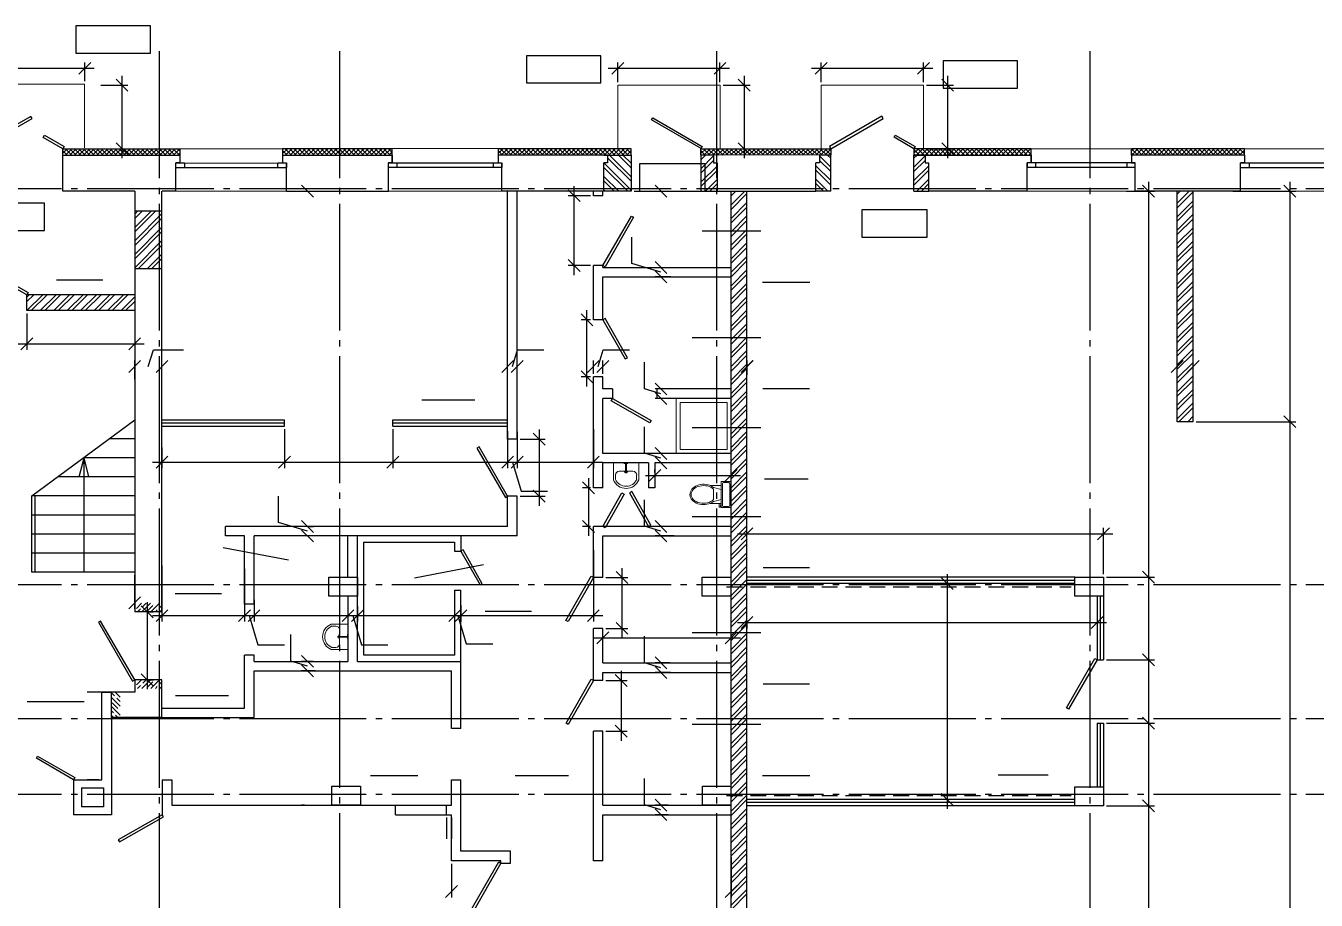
# Model space of a CAD drawing. Header units: metres. Extents: x 259338 to 307880, y -166790 to -144223.
# Drawn here: x 275739 to 296065, y -158197 to -144425 of the extents above; entities that cross this region are included whole.
import ezdxf

# ---------------------------------------------------------------- set-up
doc = ezdxf.new("R2010")
doc.units = ezdxf.units.M
doc.header["$MEASUREMENT"] = 0
for name, pattern in [('ACAD_ISO03W100', [30, 12, -18]), ('DASHED2', [0.375, 0.25, -0.125]), ('GOST2.303 5', [24, 20, -1.5, 1, -1.5])]:
    doc.linetypes.add(name, pattern=pattern)

msp = doc.modelspace()

# ---------------------------------------------------------------- linework, layer by layer
at = {"color": 7, "linetype": 'Continuous', "lineweight": 25, "ltscale": 100}
for p, q in [((277701, -144425), (276527, -144425)), ((276527, -144425), (276527, -144855)), ((277701, -144855), (277701, -144425)), ((276527, -144855), (277701, -144855)), ((284798, -144895), (283625, -144895)), ((283625, -144895), (283625, -145325)), ((284798, -145325), (284798, -144895)), ((291363, -144978), (290189, -144978)), ((290189, -144978), (290189, -145408)), ((291363, -145408), (291363, -144978)), ((283625, -145325), (284798, -145325)), ((290189, -145408), (291363, -145408)), ((286438, -146600), (285408, -146600)), ((285408, -146600), (285408, -147030)), ((286438, -147030), (286438, -146600)), ((285408, -147030), (286438, -147030)), ((276036, -147216), (275006, -147216)), ((276036, -147646), (276036, -147216)), ((289938, -147325), (288908, -147325)), ((288908, -147325), (288908, -147755)), ((289938, -147755), (289938, -147325)), ((275006, -147646), (276036, -147646)), ((288908, -147755), (289938, -147755)), ((276222, -148428), (276952, -148428)), ((287345, -148461), (288090, -148461)), ((287350, -150138), (288085, -150138)), ((281976, -150317), (282811, -150317)), ((287373, -151558), (288063, -151558)), ((287353, -152959), (288083, -152959)), ((278092, -153367), (278822, -153367)), ((282977, -153642), (283707, -153642)), ((287353, -154788), (288083, -154788)), ((275763, -155069), (276658, -155069)), ((278099, -154971), (278934, -154971)), ((281171, -156232), (281916, -156232)), ((283446, -156232), (284286, -156232)), ((287345, -156232), (288090, -156232)), ((291055, -156222), (291845, -156222))]:
    msp.add_line(p, q, dxfattribs=at)
at = {"color": 7, "linetype": 'GOST2.303 5', "lineweight": 25, "ltscale": 100}
for p, q in [((277839, -144826), (277839, -166790)), ((280679, -144826), (280679, -166790)), ((286619, -144826), (286619, -166790)), ((292499, -144826), (292499, -166790)), ((307503, -146991), (259370, -146991)), ((307503, -153231), (259370, -153231)), ((307503, -155343), (259838, -155341)), ((307503, -156531), (259870, -156531))]:
    msp.add_line(p, q, dxfattribs=at)
at = {"color": 7, "ltscale": 75}
for p, q in [((274557, -145094), (276817, -145094)), ((276667, -145297), (276667, -145000)), ((284914, -145094), (286823, -145094)), ((285064, -145313), (285064, -145000)), ((286673, -145313), (286673, -145000)), ((288118, -145094), (290028, -145094)), ((288268, -145313), (288268, -145000)), ((289878, -145313), (289878, -145000)), ((277254, -145210), (277254, -146510)), ((287055, -145210), (287055, -146510)), ((290260, -145210), (290260, -146510)), ((276921, -145360), (277348, -145360)), ((286722, -145360), (287149, -145360)), ((289927, -145360), (290354, -145360)), ((276921, -146360), (277348, -146360)), ((286722, -146360), (287149, -146360)), ((289927, -146360), (290354, -146360)), ((284378, -148350), (284378, -146950)), ((280120, -147030), (280270, -147030)), ((284632, -147100), (284284, -147100)), ((285321, -147030), (285838, -147030)), ((285287, -148168), (285287, -147751)), ((285744, -148305), (285287, -148168)), ((284632, -148200), (284284, -148200)), ((285388, -148230), (285838, -148230)), ((285900, -148380), (285651, -148380)), ((275754, -148956), (275754, -149526)), ((284579, -150105), (284579, -148905)), ((277454, -149006), (277454, -149526)), ((284632, -149055), (284485, -149055)), ((275604, -149433), (277604, -149433)), ((285483, -150141), (285483, -149724)), ((284632, -149955), (284485, -149955)), ((285744, -150220), (285483, -150141)), ((285863, -150145), (285651, -150145)), ((285856, -150295), (285651, -150295)), ((279814, -150776), (279814, -151391)), ((281519, -150776), (281519, -151391)), ((283329, -150811), (283329, -151391)), ((283479, -150821), (283479, -151391)), ((283825, -150785), (283825, -151985)), ((284679, -150780), (284679, -151391)), ((285483, -151156), (285483, -150739)), ((283526, -150935), (283919, -150935)), ((277884, -151068), (277884, -151391)), ((285744, -151235), (285483, -151156)), ((285792, -151160), (285651, -151160)), ((277734, -151297), (284829, -151297)), ((283404, -151297), (283541, -151754)), ((285649, -151458), (285649, -151411)), ((285812, -151310), (285651, -151310)), ((286849, -151458), (286849, -151411)), ((284604, -151550), (284604, -152460)), ((285499, -151505), (286999, -151505)), ((279719, -152248), (279719, -151831)), ((283526, -151835), (283919, -151835)), ((283541, -151754), (283959, -151754)), ((284632, -151700), (284510, -151700)), ((285483, -152306), (285483, -151889)), ((280176, -152385), (279719, -152248)), ((280193, -152310), (280270, -152310)), ((284632, -152310), (284510, -152310)), ((285744, -152385), (285483, -152306)), ((285792, -152310), (285651, -152310)), ((280242, -152460), (280082, -152460)), ((285951, -152460), (285651, -152460)), ((284679, -152685), (284679, -153809)), ((277884, -152923), (277884, -153809)), ((279184, -152978), (279184, -153809)), ((285129, -152965), (285129, -154065)), ((277453, -153077), (277453, -153605)), ((284876, -153115), (285223, -153115)), ((290215, -153210), (290158, -153210)), ((290251, -153060), (290251, -156760)), ((279334, -153464), (279334, -153809)), ((277651, -153505), (277651, -154875)), ((277654, -153655), (277745, -153655)), ((280814, -153566), (280814, -153809)), ((280964, -153572), (280964, -153809)), ((282494, -153544), (282494, -153809)), ((282594, -153549), (282594, -153809)), ((277734, -153715), (284829, -153715)), ((279259, -153715), (279396, -154172)), ((280889, -153715), (281026, -154172)), ((282544, -153715), (282678, -154161)), ((286949, -153821), (292764, -153821)), ((287099, -153791), (287099, -153915)), ((292614, -153791), (292614, -153915)), ((279914, -154431), (279914, -154014)), ((284679, -154066), (286999, -154066)), ((284829, -154141), (284829, -153972)), ((284876, -153915), (285223, -153915)), ((285483, -154456), (285483, -154039)), ((286849, -154141), (286849, -153972)), ((279396, -154172), (279814, -154172)), ((281026, -154172), (281444, -154172)), ((282678, -154161), (283095, -154161)), ((280176, -154510), (279914, -154431)), ((280268, -154435), (280082, -154435)), ((285744, -154535), (285483, -154456)), ((285882, -154460), (285651, -154460)), ((280302, -154585), (280082, -154585)), ((285117, -154585), (285117, -155685)), ((285894, -154610), (285651, -154610)), ((277654, -154725), (277745, -154725)), ((284876, -154735), (285211, -154735)), ((277127, -154920), (276708, -154920)), ((276967, -154920), (276708, -154920)), ((278252, -155320), (278455, -155320)), ((276939, -155736), (276939, -155623)), ((277089, -155627), (277089, -156074)), ((284876, -155535), (285211, -155535)), ((276892, -156300), (276708, -156300)), ((285483, -156696), (285483, -156279)), ((280129, -156700), (280082, -156700)), ((285744, -156775), (285483, -156696)), ((285857, -156700), (285651, -156700)), ((290325, -156610), (290158, -156610)), ((282364, -156896), (282364, -157231)), ((282444, -156896), (282444, -157231)), ((285857, -156850), (285651, -156850)), ((286849, -157526), (286849, -158154)), ((282444, -157622), (282444, -158154))]:
    msp.add_line(p, q, dxfattribs=at)
at = {"color": 0, "linetype": 'ByBlock'}
for p, q in [((276573, -145188), (276761, -145000)), ((285157, -145000), (284970, -145188)), ((286580, -145188), (286767, -145000)), ((288362, -145000), (288174, -145188)), ((289784, -145188), (289972, -145000)), ((277348, -145453), (277160, -145266)), ((287149, -145453), (286962, -145266)), ((290354, -145453), (290166, -145266)), ((277160, -146266), (277348, -146453)), ((286962, -146266), (287149, -146453)), ((290166, -146266), (290354, -146453)), ((280270, -147124), (280082, -146936)), ((285838, -147124), (285651, -146936)), ((293518, -147124), (293330, -146936)), ((295744, -147124), (295557, -146936)), ((284471, -147194), (284284, -147006)), ((284284, -148106), (284471, -148294)), ((285651, -148136), (285838, -148324)), ((285651, -148286), (285838, -148474)), ((284673, -149149), (284485, -148961)), ((275661, -149526), (275848, -149339)), ((277361, -149526), (277548, -149339)), ((277361, -149884), (277548, -149697)), ((277978, -149697), (277791, -149884)), ((283423, -149697), (283236, -149884)), ((283386, -149884), (283573, -149697)), ((284773, -149697), (284586, -149884)), ((284736, -149884), (284923, -149697)), ((287006, -149884), (287193, -149697)), ((287195, -149697), (287008, -149884)), ((293971, -149697), (293783, -149884)), ((294221, -149697), (294033, -149884)), ((284485, -149861), (284673, -150049)), ((285651, -150051), (285838, -150239)), ((285651, -150201), (285838, -150389)), ((295744, -150754), (295557, -150566)), ((283919, -151029), (283731, -150841)), ((277978, -151204), (277791, -151391)), ((279908, -151204), (279721, -151391)), ((281613, -151204), (281426, -151391)), ((283423, -151204), (283236, -151391)), ((283386, -151391), (283573, -151204)), ((284586, -151391), (284773, -151204)), ((285838, -151254), (285651, -151066)), ((285651, -151216), (285838, -151404)), ((285743, -151411), (285556, -151599)), ((286756, -151599), (286943, -151411)), ((284697, -151794), (284510, -151606)), ((283731, -151741), (283919, -151929)), ((280270, -152404), (280082, -152216)), ((284510, -152216), (284697, -152404)), ((285838, -152404), (285651, -152216)), ((280082, -152366), (280270, -152554)), ((285651, -152366), (285838, -152554)), ((287193, -152332), (287006, -152520)), ((292621, -152520), (292808, -152332)), ((285223, -153209), (285036, -153021)), ((293518, -153204), (293330, -153016)), ((290345, -153304), (290158, -153116)), ((277360, -153605), (277547, -153417)), ((277745, -153748), (277557, -153561)), ((277978, -153622), (277791, -153809)), ((279091, -153809), (279278, -153622)), ((279241, -153809), (279428, -153622)), ((280908, -153622), (280721, -153809)), ((280871, -153809), (281058, -153622)), ((282401, -153809), (282588, -153622)), ((282501, -153809), (282688, -153622)), ((284586, -153809), (284773, -153622)), ((285036, -153821), (285223, -154009)), ((287193, -153728), (287006, -153915)), ((292521, -153915), (292708, -153728)), ((284923, -153972), (284736, -154160)), ((286756, -154160), (286943, -153972)), ((280082, -154341), (280270, -154528)), ((285651, -154366), (285838, -154554)), ((293518, -154504), (293330, -154316)), ((277557, -154631), (277745, -154818)), ((280270, -154678), (280082, -154491)), ((285211, -154829), (285023, -154641)), ((285651, -154516), (285838, -154704)), ((285023, -155441), (285211, -155629)), ((293518, -155504), (293330, -155316)), ((285651, -156606), (285838, -156794)), ((290158, -156516), (290345, -156704)), ((293518, -156804), (293330, -156616)), ((285651, -156756), (285838, -156944)), ((282538, -157967), (282351, -158154)), ((286756, -158154), (286943, -157967))]:
    msp.add_line(p, q, dxfattribs=at)
at = {"color": 7, "linetype": 'Continuous', "lineweight": 5}
for p, q in [((274734, -145344), (276665, -145344)), ((276665, -146344), (276665, -145344)), ((285064, -146360), (285064, -145360)), ((285064, -145360), (286675, -145360)), ((286675, -146360), (286675, -145360)), ((288268, -146360), (288268, -145360)), ((289880, -145360), (288268, -145360)), ((289880, -146360), (289880, -145360)), ((285158, -151320), (285224, -151320)), ((285188, -151313), (285188, -151473)), ((285201, -151313), (285201, -151473)), ((285220, -151456), (285167, -151456)), ((280811, -154040), (280651, -154041)), ((280811, -154053), (280651, -154053)), ((280668, -154073), (280668, -154019)), ((280804, -154010), (280804, -154076))]:
    msp.add_line(p, q, dxfattribs=at)
at = {"color": 7}
for p, q in [((275817, -145851), (274994, -146326)), ((275014, -146360), (275837, -145885)), ((275837, -145885), (275817, -145851)), ((285596, -145907), (285616, -145873)), ((286375, -146357), (285596, -145907)), ((285616, -145873), (286395, -146323)), ((289222, -145850), (288399, -146325)), ((288419, -146360), (289242, -145885)), ((289242, -145885), (289222, -145850)), ((289416, -146181), (289436, -146147)), ((289436, -146147), (289749, -146325)), ((276012, -146182), (276032, -146147)), ((276324, -146360), (276012, -146182)), ((276032, -146147), (276344, -146326)), ((276344, -146326), (276324, -146360)), ((286395, -146323), (286375, -146357)), ((288399, -146325), (288419, -146360)), ((289729, -146360), (289416, -146181)), ((289749, -146325), (289729, -146360)), ((278104, -146585), (279844, -146586)), ((278104, -146585), (278238, -146585)), ((278104, -146655), (278104, -146585)), ((278104, -146655), (279844, -146655)), ((278238, -146585), (278238, -146655)), ((279711, -146585), (279844, -146585)), ((279711, -146655), (279711, -146585)), ((279844, -146585), (279844, -146655)), ((281450, -146585), (283240, -146585)), ((281450, -146655), (281450, -146585)), ((283240, -146655), (281450, -146655)), ((281583, -146585), (281583, -146655)), ((283107, -146655), (283107, -146585)), ((283240, -146585), (283240, -146655)), ((293214, -146585), (291514, -146585)), ((291514, -146585), (291514, -146655)), ((293214, -146655), (291514, -146655)), ((291648, -146655), (291648, -146585)), ((293081, -146585), (293081, -146655)), ((293214, -146655), (293214, -146585)), ((294874, -146585), (296647, -146585)), ((294874, -146655), (294874, -146585)), ((294874, -146655), (296647, -146655)), ((295008, -146585), (295008, -146655)), ((284829, -148200), (285279, -147421)), ((285314, -147441), (284864, -148220)), ((285279, -147421), (285314, -147441)), ((284864, -148220), (284829, -148200)), ((275754, -148660), (275442, -148481)), ((275462, -148447), (275774, -148625)), ((275774, -148625), (275754, -148660)), ((284864, -149035), (284829, -149055)), ((284829, -149055), (285181, -149672)), ((285215, -149652), (284864, -149035)), ((285181, -149672), (285215, -149652)), ((284959, -150330), (284979, -150295)), ((285568, -150676), (284959, -150330)), ((284979, -150295), (285588, -150641)), ((285588, -150641), (285568, -150676)), ((282879, -151056), (282845, -151076)), ((282845, -151076), (283295, -151855)), ((283329, -151835), (282879, -151056)), ((283295, -151855), (283329, -151835)), ((284829, -152310), (285129, -151779)), ((285163, -151799), (284864, -152330)), ((285129, -151779), (285163, -151799)), ((285285, -151759), (285250, -151779)), ((285250, -151779), (285549, -152310)), ((285584, -152290), (285285, -151759)), ((284864, -152330), (284829, -152310)), ((285549, -152310), (285584, -152290)), ((282629, -152679), (282594, -152699)), ((282594, -152699), (282895, -153232)), ((282929, -153212), (282629, -152679)), ((282895, -153232), (282929, -153212)), ((284247, -153789), (284645, -153095)), ((284679, -153115), (284281, -153809)), ((284645, -153095), (284679, -153115)), ((276916, -153800), (276882, -153820)), ((276882, -153820), (277420, -154745)), ((277454, -154725), (276916, -153800)), ((284281, -153809), (284247, -153789)), ((292130, -155169), (292580, -154390)), ((292614, -154410), (292164, -155189)), ((292580, -154390), (292614, -154410)), ((277420, -154745), (277454, -154725)), ((284249, -155410), (284645, -154715)), ((284679, -154735), (284283, -155430)), ((284645, -154715), (284679, -154735)), ((292164, -155189), (292130, -155169)), ((284283, -155430), (284249, -155410)), ((275905, -155962), (275925, -155927)), ((276489, -156300), (275905, -155962)), ((275925, -155927), (276509, -156265)), ((276509, -156265), (276489, -156300)), ((281564, -156700), (282364, -156700)), ((277889, -156850), (277194, -157245)), ((277214, -157280), (277909, -156884)), ((277909, -156884), (277889, -156850)), ((281564, -156850), (282364, -156850)), ((277194, -157245), (277214, -157280)), ((282740, -158374), (283190, -157595)), ((283224, -157615), (282774, -158394)), ((283190, -157595), (283224, -157615))]:
    msp.add_line(p, q, dxfattribs=at)
at = {"color": 7, "linetype": 'Continuous'}
for p, q in [((276324, -146465), (276324, -146359)), ((276324, -146360), (278164, -146360)), ((276324, -146431), (276393, -146362)), ((276392, -146462), (276324, -146394)), ((276363, -146462), (276464, -146362)), ((276463, -146462), (276363, -146362)), ((276434, -146462), (276534, -146362)), ((276534, -146462), (276434, -146362)), ((276604, -146462), (276504, -146362)), ((276505, -146462), (276605, -146362)), ((276675, -146462), (276575, -146362)), ((276576, -146462), (276676, -146362)), ((276745, -146461), (276646, -146362)), ((276647, -146462), (276747, -146361)), ((276816, -146461), (276716, -146361)), ((276718, -146461), (276818, -146361)), ((276887, -146461), (276787, -146361)), ((276788, -146461), (276889, -146361)), ((276957, -146461), (276857, -146361)), ((276859, -146461), (276959, -146361)), ((277028, -146461), (276928, -146361)), ((276930, -146461), (277030, -146361)), ((277098, -146461), (276998, -146361)), ((277001, -146461), (277101, -146361)), ((277169, -146461), (277069, -146361)), ((277072, -146461), (277172, -146361)), ((277239, -146461), (277140, -146361)), ((277143, -146461), (277243, -146361)), ((277310, -146460), (277210, -146361)), ((277213, -146461), (277314, -146360)), ((277381, -146460), (277281, -146361)), ((277284, -146461), (277384, -146360)), ((277451, -146460), (277351, -146360)), ((277355, -146460), (277455, -146360)), ((277522, -146460), (277422, -146360)), ((277426, -146460), (277526, -146360)), ((277592, -146460), (277493, -146360)), ((277497, -146460), (277597, -146360)), ((277663, -146460), (277563, -146360)), ((277568, -146460), (277668, -146360)), ((277734, -146460), (277634, -146360)), ((277638, -146460), (277739, -146360)), ((277804, -146460), (277704, -146360)), ((277709, -146460), (277809, -146360)), ((277875, -146460), (277775, -146360)), ((277780, -146460), (277880, -146360)), ((277945, -146460), (277846, -146360)), ((277851, -146460), (277951, -146360)), ((278016, -146460), (277916, -146360)), ((277922, -146460), (278022, -146360)), ((278087, -146460), (277987, -146360)), ((277992, -146460), (278092, -146360)), ((278158, -146460), (278058, -146360)), ((278063, -146460), (278163, -146360)), ((278164, -146395), (278128, -146360)), ((278134, -146460), (278164, -146429)), ((278164, -146360), (278164, -146460)), ((281510, -146360), (279784, -146360)), ((279784, -146360), (279784, -146460)), ((279784, -146365), (279789, -146360)), ((279784, -146435), (279860, -146360)), ((279855, -146460), (279784, -146389)), ((279925, -146460), (279826, -146360)), ((279831, -146460), (279931, -146360)), ((279996, -146460), (279896, -146360)), ((279902, -146460), (280001, -146360)), ((280067, -146460), (279967, -146360)), ((279972, -146460), (280072, -146360)), ((280138, -146460), (280038, -146360)), ((280043, -146460), (280143, -146360)), ((280208, -146460), (280109, -146360)), ((280114, -146460), (280214, -146360)), ((280279, -146460), (280179, -146360)), ((280184, -146460), (280284, -146360)), ((280350, -146460), (280250, -146360)), ((280255, -146460), (280355, -146360)), ((280420, -146460), (280321, -146360)), ((280326, -146460), (280426, -146360)), ((280491, -146460), (280391, -146360)), ((280396, -146460), (280497, -146360)), ((280562, -146460), (280462, -146360)), ((280467, -146460), (280567, -146360)), ((280633, -146460), (280533, -146360)), ((280538, -146460), (280634, -146363)), ((280634, -146391), (280603, -146360)), ((280609, -146460), (280634, -146434)), ((280634, -146363), (280638, -146360)), ((280634, -146434), (280709, -146360)), ((280703, -146460), (280634, -146391)), ((280774, -146460), (280674, -146360)), ((280679, -146460), (280779, -146360)), ((280845, -146460), (280745, -146360)), ((280750, -146460), (280850, -146360)), ((280915, -146460), (280815, -146360)), ((280821, -146460), (280921, -146360)), ((280986, -146460), (280886, -146360)), ((280891, -146460), (280992, -146360)), ((281057, -146460), (280957, -146360)), ((280962, -146460), (281062, -146360)), ((281128, -146460), (281027, -146360)), ((281033, -146460), (281133, -146360)), ((281198, -146460), (281098, -146360)), ((281104, -146460), (281204, -146360)), ((281269, -146460), (281169, -146360)), ((281174, -146460), (281274, -146360)), ((281340, -146460), (281240, -146360)), ((281245, -146460), (281345, -146360)), ((281411, -146460), (281310, -146360)), ((281316, -146460), (281416, -146360)), ((281481, -146460), (281381, -146360)), ((281386, -146460), (281487, -146360)), ((281510, -146418), (281452, -146360)), ((281457, -146460), (281510, -146407)), ((281510, -146586), (281510, -146360)), ((285274, -146360), (283180, -146360)), ((283180, -146360), (283180, -146460)), ((283180, -146363), (283184, -146360)), ((283180, -146434), (283254, -146360)), ((283249, -146460), (283180, -146391)), ((283320, -146460), (283219, -146360)), ((283225, -146460), (283325, -146360)), ((283391, -146460), (283290, -146360)), ((283295, -146460), (283396, -146360)), ((283461, -146460), (283361, -146360)), ((283366, -146460), (283466, -146360)), ((283532, -146460), (283432, -146360)), ((283437, -146460), (283537, -146360)), ((283603, -146460), (283502, -146360)), ((283507, -146460), (283608, -146360)), ((283673, -146460), (283573, -146360)), ((283578, -146460), (283679, -146360)), ((283744, -146460), (283644, -146360)), ((283649, -146460), (283749, -146360)), ((283815, -146460), (283714, -146360)), ((283720, -146460), (283820, -146360)), ((283886, -146460), (283785, -146360)), ((283790, -146460), (283891, -146360)), ((283956, -146460), (283856, -146360)), ((283861, -146460), (283961, -146360)), ((284027, -146460), (283927, -146360)), ((283932, -146460), (284032, -146360)), ((284098, -146460), (283997, -146360)), ((284002, -146460), (284103, -146360)), ((284168, -146460), (284068, -146360)), ((284073, -146460), (284174, -146360)), ((284239, -146460), (284139, -146360)), ((284144, -146460), (284244, -146360)), ((284310, -146460), (284209, -146360)), ((284215, -146460), (284315, -146360)), ((284381, -146460), (284280, -146360)), ((284285, -146460), (284386, -146360)), ((284451, -146460), (284351, -146360)), ((284356, -146460), (284456, -146360)), ((284522, -146460), (284422, -146360)), ((284427, -146460), (284527, -146360)), ((284593, -146460), (284492, -146360)), ((284497, -146460), (284598, -146360)), ((284663, -146460), (284563, -146360)), ((284568, -146460), (284669, -146360)), ((284734, -146460), (284634, -146360)), ((284639, -146460), (284739, -146360)), ((284805, -146460), (284704, -146360)), ((284709, -146460), (284810, -146360)), ((284876, -146460), (284775, -146360)), ((284780, -146460), (284881, -146360)), ((284946, -146460), (284846, -146360)), ((284851, -146460), (284951, -146360)), ((285274, -146872), (284904, -146502)), ((285017, -146460), (284917, -146360)), ((284922, -146460), (285022, -146360)), ((285274, -146801), (284933, -146460)), ((285088, -146460), (284987, -146360)), ((284992, -146460), (285093, -146360)), ((285158, -146460), (285058, -146360)), ((285063, -146460), (285163, -146360)), ((285274, -146660), (285075, -146460)), ((285229, -146460), (285129, -146360)), ((285134, -146460), (285234, -146360)), ((285274, -146589), (285146, -146461)), ((285274, -146434), (285199, -146360)), ((285204, -146460), (285274, -146390)), ((285274, -146364), (285270, -146360)), ((285274, -146460), (285274, -146360)), ((286374, -146460), (286374, -146360)), ((286374, -146360), (288419, -146360)), ((286374, -146363), (286378, -146360)), ((286374, -146434), (286449, -146360)), ((286443, -146460), (286374, -146391)), ((288419, -146457), (286374, -146460)), ((286374, -146460), (286374, -146460)), ((286374, -146463), (286378, -146460)), ((286374, -146534), (286448, -146460)), ((286374, -146675), (286574, -146475)), ((286374, -146746), (286574, -146546)), ((286514, -146460), (286414, -146360)), ((286419, -146460), (286519, -146360)), ((286585, -146460), (286485, -146360)), ((286490, -146460), (286590, -146360)), ((286655, -146460), (286555, -146360)), ((286561, -146460), (286661, -146360)), ((286726, -146460), (286626, -146360)), ((286632, -146460), (286732, -146360)), ((286796, -146459), (286697, -146360)), ((286702, -146460), (286802, -146360)), ((286867, -146459), (286767, -146360)), ((286773, -146459), (286873, -146360)), ((286938, -146459), (286838, -146360)), ((286844, -146459), (286944, -146360)), ((287008, -146459), (286909, -146360)), ((286915, -146459), (287014, -146360)), ((287079, -146459), (286980, -146360)), ((286986, -146459), (287085, -146360)), ((287149, -146459), (287050, -146360)), ((287056, -146459), (287156, -146360)), ((287220, -146459), (287121, -146360)), ((287127, -146459), (287227, -146360)), ((287291, -146459), (287192, -146360)), ((287198, -146459), (287297, -146360)), ((287361, -146459), (287262, -146360)), ((287269, -146459), (287368, -146360)), ((287432, -146458), (287333, -146360)), ((287340, -146459), (287439, -146360)), ((287503, -146458), (287404, -146360)), ((287411, -146459), (287509, -146360)), ((287573, -146458), (287475, -146360)), ((287481, -146458), (287580, -146360)), ((287644, -146458), (287545, -146360)), ((287552, -146458), (287651, -146360)), ((287714, -146458), (287616, -146360)), ((287623, -146458), (287721, -146360)), ((287785, -146458), (287687, -146360)), ((287694, -146458), (287792, -146360)), ((287856, -146458), (287757, -146360)), ((287765, -146458), (287863, -146360)), ((287926, -146458), (287828, -146360)), ((287835, -146458), (287934, -146360)), ((287997, -146458), (287899, -146360)), ((287906, -146458), (288004, -146360)), ((288067, -146458), (287970, -146360)), ((287977, -146458), (288075, -146360)), ((288138, -146457), (288040, -146360)), ((288048, -146458), (288146, -146360)), ((288209, -146457), (288111, -146360)), ((288119, -146457), (288216, -146360)), ((288279, -146457), (288182, -146360)), ((288190, -146457), (288287, -146360)), ((288419, -146650), (288244, -146475)), ((288419, -146721), (288244, -146546)), ((288350, -146457), (288252, -146360)), ((288260, -146457), (288358, -146360)), ((288419, -146456), (288323, -146360)), ((288331, -146457), (288419, -146369)), ((288419, -146509), (288370, -146460)), ((288419, -146385), (288394, -146360)), ((288402, -146457), (288419, -146440)), ((288419, -146360), (288419, -146457)), ((291574, -146360), (289729, -146360)), ((291574, -146360), (289729, -146360)), ((289729, -146360), (289729, -146460)), ((289729, -146360), (289730, -146360)), ((289729, -146431), (289801, -146360)), ((289818, -146460), (289729, -146371)), ((289747, -146460), (289729, -146442)), ((289729, -146509), (289778, -146460)), ((289729, -146460), (291574, -146460)), ((289729, -146651), (289904, -146475)), ((289729, -146721), (289904, -146546)), ((289771, -146460), (289871, -146360)), ((289888, -146460), (289788, -146360)), ((289842, -146460), (289942, -146360)), ((289959, -146460), (289859, -146360)), ((289912, -146460), (290013, -146360)), ((290030, -146460), (289929, -146360)), ((289983, -146460), (290083, -146360)), ((290100, -146460), (290000, -146360)), ((290054, -146460), (290154, -146360)), ((290171, -146460), (290071, -146360)), ((290124, -146460), (290225, -146360)), ((290242, -146460), (290142, -146360)), ((290195, -146460), (290295, -146360)), ((290313, -146460), (290212, -146360)), ((290266, -146460), (290366, -146360)), ((290383, -146460), (290283, -146360)), ((290337, -146460), (290437, -146360)), ((290454, -146460), (290354, -146360)), ((290407, -146460), (290507, -146360)), ((290525, -146460), (290425, -146360)), ((290478, -146460), (290578, -146360)), ((290595, -146460), (290495, -146360)), ((290549, -146460), (290649, -146360)), ((290666, -146460), (290566, -146360)), ((290619, -146460), (290719, -146360)), ((290737, -146460), (290637, -146360)), ((290690, -146460), (290790, -146360)), ((290808, -146460), (290708, -146360)), ((290761, -146460), (290861, -146360)), ((290878, -146460), (290778, -146360)), ((290832, -146460), (290931, -146360)), ((290949, -146460), (290849, -146360)), ((290902, -146460), (291002, -146360)), ((291020, -146460), (290920, -146360)), ((290973, -146460), (291073, -146360)), ((291090, -146460), (290991, -146360)), ((291044, -146460), (291143, -146360)), ((291161, -146460), (291061, -146360)), ((291114, -146460), (291214, -146360)), ((291232, -146460), (291132, -146360)), ((291185, -146460), (291285, -146360)), ((291303, -146460), (291203, -146360)), ((291256, -146460), (291355, -146360)), ((291373, -146460), (291274, -146360)), ((291326, -146460), (291426, -146360)), ((291444, -146460), (291344, -146360)), ((291397, -146460), (291497, -146360)), ((291515, -146460), (291415, -146360)), ((291468, -146460), (291567, -146360)), ((291574, -146449), (291486, -146360)), ((291539, -146460), (291574, -146424)), ((291574, -146378), (291557, -146360)), ((291574, -146585), (291574, -146360)), ((291574, -146460), (291574, -146460)), ((293154, -146394), (293189, -146360)), ((294934, -146360), (293154, -146360)), ((293154, -146460), (293154, -146360)), ((293254, -146460), (293154, -146360)), ((293183, -146460), (293154, -146431)), ((293159, -146460), (293259, -146359)), ((293325, -146460), (293225, -146359)), ((293230, -146460), (293330, -146359)), ((293395, -146460), (293295, -146359)), ((293301, -146460), (293401, -146359)), ((293466, -146460), (293366, -146359)), ((293371, -146460), (293472, -146359)), ((293537, -146460), (293437, -146359)), ((293442, -146460), (293542, -146359)), ((293608, -146460), (293507, -146359)), ((293513, -146460), (293613, -146359)), ((293678, -146460), (293578, -146359)), ((293583, -146460), (293684, -146359)), ((293749, -146460), (293649, -146359)), ((293654, -146460), (293754, -146359)), ((293820, -146460), (293719, -146359)), ((293725, -146460), (293825, -146359)), ((293891, -146460), (293790, -146359)), ((293795, -146460), (293896, -146359)), ((293961, -146460), (293861, -146359)), ((293866, -146460), (293967, -146359)), ((294032, -146460), (293932, -146359)), ((293937, -146460), (294037, -146359)), ((294103, -146460), (294002, -146359)), ((294008, -146460), (294108, -146359)), ((294173, -146460), (294073, -146359)), ((294078, -146460), (294179, -146359)), ((294244, -146460), (294144, -146359)), ((294149, -146460), (294249, -146359)), ((294315, -146460), (294214, -146359)), ((294220, -146460), (294320, -146359)), ((294386, -146460), (294285, -146359)), ((294290, -146460), (294391, -146359)), ((294456, -146460), (294356, -146359)), ((294361, -146460), (294462, -146359)), ((294527, -146460), (294426, -146359)), ((294432, -146460), (294532, -146359)), ((294598, -146460), (294497, -146359)), ((294502, -146460), (294603, -146359)), ((294668, -146460), (294568, -146359)), ((294573, -146460), (294674, -146359)), ((294739, -146460), (294639, -146359)), ((294644, -146460), (294744, -146359)), ((294810, -146460), (294709, -146359)), ((294715, -146460), (294815, -146359)), ((294881, -146460), (294780, -146359)), ((294785, -146460), (294886, -146359)), ((294934, -146443), (294851, -146359)), ((294856, -146460), (294934, -146382)), ((294934, -146372), (294921, -146359)), ((294927, -146460), (294934, -146452)), ((294934, -146460), (294934, -146360)), ((285220, -147030), (284844, -146654)), ((285274, -147014), (284846, -146585)), ((286374, -146888), (286634, -146628)), ((286374, -146958), (286634, -146698)), ((288419, -146862), (288184, -146628)), ((288419, -146933), (288184, -146698)), ((289729, -146863), (289964, -146628)), ((289729, -146934), (289964, -146698)), ((285079, -147030), (284844, -146796)), ((285008, -147030), (284844, -146866)), ((286445, -147029), (286634, -146840)), ((286516, -147029), (286634, -146910)), ((288374, -147029), (288184, -146840)), ((288303, -147029), (288184, -146910)), ((289775, -147029), (289964, -146840)), ((289846, -147029), (289964, -146910)), ((284866, -147030), (284844, -147008)), ((286849, -147034), (286853, -147030)), ((286849, -147246), (287065, -147030)), ((286849, -147104), (286924, -147030)), ((286849, -147317), (287099, -147067)), ((293877, -147219), (294066, -147030)), ((293877, -147077), (293924, -147030)), ((293877, -147289), (294127, -147039)), ((286849, -147458), (287099, -147208)), ((286849, -147529), (287099, -147279)), ((293877, -147431), (294127, -147181)), ((293877, -147502), (294127, -147252)), ((286849, -147670), (287099, -147420)), ((286849, -147741), (287099, -147491)), ((293877, -147643), (294127, -147393)), ((293877, -147714), (294127, -147464)), ((286849, -147882), (287099, -147632)), ((286849, -147953), (287099, -147703)), ((293877, -147855), (294127, -147605)), ((293877, -147926), (294127, -147676)), ((286849, -148094), (287099, -147844)), ((286849, -148165), (287099, -147915)), ((293877, -148067), (294127, -147817)), ((293877, -148138), (294127, -147888)), ((286849, -148307), (287099, -148057)), ((286849, -148377), (287099, -148127)), ((293877, -148279), (294127, -148029)), ((293877, -148350), (294127, -148100)), ((286849, -148519), (287099, -148269)), ((286849, -148589), (287099, -148339)), ((293877, -148492), (294127, -148242)), ((293877, -148562), (294127, -148312)), ((286849, -148731), (287099, -148481)), ((286849, -148802), (287099, -148552)), ((293877, -148704), (294127, -148454)), ((293877, -148774), (294127, -148524)), ((286849, -148943), (287099, -148693)), ((286849, -149014), (287099, -148764)), ((293877, -148916), (294127, -148666)), ((293877, -148987), (294127, -148737)), ((286849, -149155), (287099, -148905)), ((286849, -149226), (287099, -148976)), ((293877, -149128), (294127, -148878)), ((293877, -149199), (294127, -148949)), ((286849, -149367), (287099, -149117)), ((286849, -149438), (287099, -149188)), ((293877, -149340), (294127, -149090)), ((293877, -149411), (294127, -149161)), ((286849, -149579), (287099, -149329)), ((293877, -149552), (294127, -149302)), ((293877, -149623), (294127, -149373)), ((286849, -149650), (287099, -149400)), ((286849, -149791), (287099, -149541)), ((293877, -149764), (294127, -149514)), ((293877, -149835), (294127, -149585)), ((286849, -149862), (287099, -149612)), ((286849, -150004), (287099, -149754)), ((293877, -149976), (294127, -149726)), ((293877, -150047), (294127, -149797)), ((286849, -150074), (287099, -149824)), ((286849, -150216), (287099, -149966)), ((293877, -150189), (294127, -149939)), ((286849, -150286), (287099, -150036)), ((286849, -150428), (287099, -150178)), ((293877, -150259), (294127, -150009)), ((293877, -150401), (294127, -150151)), ((286849, -150499), (287099, -150249)), ((286849, -150640), (287099, -150390)), ((293877, -150471), (294127, -150221)), ((293877, -150613), (294127, -150363)), ((286849, -150711), (287099, -150461)), ((286849, -150852), (287099, -150602)), ((293900, -150660), (294127, -150434)), ((294042, -150660), (294127, -150575)), ((286849, -150923), (287099, -150673)), ((286849, -151064), (287099, -150814)), ((294112, -150660), (294127, -150646)), ((286849, -151135), (287099, -150885)), ((286849, -151276), (287099, -151026)), ((286849, -151347), (287099, -151097)), ((286849, -151489), (287099, -151239)), ((286849, -151559), (287099, -151309)), ((286849, -151701), (287099, -151451)), ((286849, -151771), (287099, -151521)), ((286849, -151913), (287099, -151663)), ((286849, -151984), (287099, -151734)), ((286849, -152125), (287099, -151875)), ((286849, -152196), (287099, -151946)), ((286849, -152337), (287099, -152087)), ((286849, -152408), (287099, -152158)), ((286849, -152549), (287099, -152299)), ((286849, -152620), (287099, -152370)), ((286849, -152761), (287099, -152511)), ((286849, -152832), (287099, -152582)), ((286849, -152973), (287099, -152723)), ((286849, -153044), (287099, -152794)), ((286849, -153186), (287099, -152936)), ((286849, -153256), (287099, -153006)), ((286849, -153398), (287099, -153148)), ((286849, -153468), (287099, -153218)), ((286849, -153610), (287099, -153360)), ((286849, -153681), (287099, -153431)), ((286849, -153822), (287099, -153572)), ((286849, -153893), (287099, -153643)), ((286849, -154034), (287099, -153784)), ((286849, -154105), (287099, -153855)), ((286849, -154246), (287099, -153996)), ((286849, -154317), (287099, -154067)), ((286849, -154458), (287099, -154208)), ((286849, -154529), (287099, -154279)), ((286849, -154671), (287099, -154421)), ((286849, -154741), (287099, -154491)), ((286849, -154883), (287099, -154633)), ((286849, -154953), (287099, -154703)), ((286849, -155095), (287099, -154845)), ((286849, -155165), (287099, -154915)), ((286849, -155307), (287099, -155057)), ((286849, -155378), (287099, -155128)), ((286849, -155519), (287099, -155269)), ((286849, -155590), (287099, -155340)), ((286849, -155731), (287099, -155481)), ((286849, -155802), (287099, -155552)), ((286849, -155943), (287099, -155693)), ((286849, -156014), (287099, -155764)), ((286849, -156155), (287099, -155905)), ((286849, -156226), (287099, -155976)), ((286849, -156368), (287099, -156118)), ((286849, -156438), (287099, -156188)), ((286849, -156580), (287099, -156330)), ((286849, -156650), (287099, -156400)), ((286849, -156792), (287099, -156542)), ((286849, -156863), (287099, -156613)), ((286849, -157004), (287099, -156754)), ((286849, -157075), (287099, -156825)), ((286849, -157216), (287099, -156966)), ((286849, -157287), (287099, -157037)), ((286849, -157428), (287099, -157178)), ((286849, -157499), (287099, -157249)), ((286849, -157640), (287099, -157390)), ((286849, -157711), (287099, -157461)), ((286849, -157852), (287099, -157602)), ((286849, -157923), (287099, -157673)), ((286849, -158065), (287099, -157815)), ((286849, -158135), (287099, -157885)), ((286849, -158277), (287099, -158027)), ((286849, -158347), (287099, -158097))]:
    msp.add_line(p, q, dxfattribs=at)
at = {"color": 7, "ltscale": 200}
for p, q in [((276324, -146460), (278164, -146460)), ((276324, -147030), (276324, -146460)), ((276324, -146460), (278164, -146460)), ((278164, -146460), (278164, -146585)), ((279784, -146460), (281450, -146460)), ((279784, -146460), (279784, -146585)), ((281450, -146460), (281510, -146460)), ((281510, -146460), (281510, -146585)), ((283180, -146460), (283180, -146585)), ((284904, -146460), (283180, -146460)), ((284844, -146460), (284904, -146460)), ((284904, -146460), (284904, -146585)), ((285274, -146460), (285274, -147030)), ((286574, -146460), (286374, -146460)), ((286374, -146460), (286374, -147030)), ((288244, -146457), (286574, -146460)), ((286574, -146460), (286574, -146585)), ((288244, -146457), (288244, -146585)), ((288244, -146457), (288419, -146457)), ((288419, -147029), (288419, -146457)), ((289729, -147030), (289729, -146460)), ((289904, -146460), (289729, -146460)), ((289904, -146460), (289904, -146585)), ((289904, -146460), (291574, -146460)), ((291574, -146460), (291574, -146585)), ((293154, -146460), (293154, -146585)), ((294934, -146460), (293154, -146460)), ((294934, -146460), (294934, -146585)), ((278104, -147030), (278104, -146585)), ((278164, -146585), (278105, -146585)), ((278164, -146585), (278105, -146585)), ((279784, -146585), (279844, -146585)), ((279844, -147030), (279844, -146586)), ((281510, -146585), (281450, -146585)), ((281450, -147030), (281450, -146585)), ((283180, -146585), (283239, -146585)), ((283240, -147030), (283240, -146585)), ((284904, -146585), (284844, -146585)), ((284844, -147030), (284844, -146585)), ((286574, -146585), (286634, -146585)), ((286634, -147030), (286634, -146586)), ((288244, -146585), (288184, -146585)), ((288184, -147029), (288184, -146585)), ((289904, -146585), (289964, -146585)), ((289964, -147030), (289964, -146586)), ((291514, -147030), (291514, -146585)), ((291574, -146585), (291514, -146585)), ((293154, -146585), (293214, -146585)), ((293214, -147030), (293214, -146586)), ((294874, -147030), (294874, -146586)), ((294934, -146585), (294875, -146585)), ((277454, -147030), (276324, -147030)), ((277454, -147030), (276324, -147030)), ((277454, -147030), (277454, -153655)), ((277884, -153655), (277884, -147031)), ((278104, -147030), (277885, -147030)), ((278104, -147030), (277885, -147030)), ((279844, -147030), (281450, -147030)), ((285274, -147030), (283240, -147030)), ((286374, -147030), (288184, -147030)), ((286849, -162760), (286849, -147030)), ((287099, -162760), (287099, -147030)), ((288419, -147029), (288184, -147029)), ((289729, -147030), (289964, -147029)), ((291514, -147030), (289964, -147030)), ((294874, -147030), (293214, -147030)), ((293877, -150660), (293877, -147029)), ((294127, -150660), (294127, -147029)), ((277454, -147339), (277884, -147339)), ((277454, -148249), (277884, -148249)), ((275754, -148909), (275754, -148660)), ((277454, -148660), (275754, -148660)), ((277454, -148909), (275754, -148909)), ((275834, -151830), (277454, -150630)), ((277884, -150629), (279814, -150629)), ((277884, -150679), (279814, -150679)), ((277884, -150729), (279814, -150729)), ((279814, -150729), (279814, -150629)), ((281519, -150629), (283329, -150629)), ((281519, -150729), (281519, -150629)), ((281519, -150679), (283329, -150679)), ((281519, -150729), (283329, -150729)), ((294127, -150660), (293877, -150660)), ((277454, -150930), (277055, -150930)), ((276580, -151530), (276656, -151230)), ((277454, -151230), (276656, -151230)), ((276656, -153030), (276656, -151230)), ((276733, -151530), (276656, -151230)), ((277454, -151530), (276258, -151530)), ((275834, -153030), (275834, -151830)), ((277454, -151830), (275834, -151830)), ((275884, -153030), (275884, -151830)), ((277454, -152130), (275834, -152130)), ((277454, -152430), (275834, -152430)), ((277454, -152730), (275834, -152730)), ((277454, -153030), (275834, -153030)), ((280514, -153410), (280514, -153110)), ((280514, -153110), (280964, -153110)), ((280514, -153110), (280964, -153110)), ((280964, -153110), (280964, -153410)), ((286394, -153410), (286394, -153110)), ((286394, -153110), (286844, -153110)), ((286844, -153110), (286844, -153410)), ((292264, -153110), (287099, -153110)), ((292264, -153160), (287099, -153160)), ((292264, -153210), (287099, -153210)), ((292264, -153410), (292264, -153110)), ((292264, -153110), (292714, -153110)), ((292714, -153110), (292714, -154410)), ((280964, -153410), (280514, -153410)), ((280964, -153410), (280514, -153410)), ((286844, -153410), (286394, -153410)), ((292714, -153410), (292264, -153410)), ((292614, -153410), (292614, -154410)), ((292664, -153410), (292664, -154410)), ((277884, -153655), (277454, -153655)), ((292614, -154410), (292714, -154410)), ((277454, -154725), (277454, -154919)), ((277884, -154725), (277454, -154725)), ((277884, -155320), (277884, -154725)), ((277454, -154919), (277089, -154920)), ((277089, -155320), (277089, -154920)), ((277884, -155320), (277089, -155320)), ((292614, -155410), (292614, -156410)), ((292614, -155410), (292714, -155410)), ((292664, -155410), (292664, -156410)), ((292714, -155410), (292714, -156710)), ((276489, -156300), (276489, -156850)), ((280559, -156400), (281009, -156400)), ((280559, -156700), (280559, -156400)), ((280559, -156400), (281009, -156400)), ((281009, -156400), (281009, -156700)), ((286399, -156400), (286849, -156400)), ((286399, -156700), (286399, -156400)), ((292264, -156710), (292264, -156410)), ((292264, -156410), (292714, -156410)), ((281009, -156700), (280559, -156700)), ((281009, -156700), (280559, -156700)), ((286849, -156700), (286399, -156700)), ((292264, -156610), (287099, -156610)), ((292264, -156660), (287099, -156660)), ((292714, -156710), (287099, -156710))]:
    msp.add_line(p, q, dxfattribs=at)
at = {"color": 7, "lineweight": 13, "ltscale": 200}
for p, q in [((279784, -146360), (278164, -146360)), ((281510, -146359), (283180, -146359)), ((291574, -146360), (293154, -146360)), ((294934, -146360), (296584, -146360)), ((279897, -147030), (278107, -147030)), ((281450, -147029), (283240, -147029)), ((293214, -147030), (291514, -147030)), ((296644, -147030), (294874, -147030))]:
    msp.add_line(p, q, dxfattribs=at)
at = {"color": 7, "linetype": 'Continuous', "lineweight": 13}
for p, q in [((281510, -146460), (279784, -146460)), ((285274, -146460), (283180, -146460))]:
    msp.add_line(p, q, dxfattribs=at)
at = {"color": 7, "ltscale": 100}
for p, q in [((284904, -146460), (285274, -146460)), ((293424, -146880), (293424, -162910)), ((295650, -146880), (295650, -162910)), ((283329, -150935), (283329, -147030)), ((283479, -150935), (283479, -147030)), ((284679, -147100), (284679, -147030)), ((284829, -147100), (284679, -147100)), ((284829, -147100), (284829, -147030)), ((293075, -147030), (293518, -147030)), ((294755, -147030), (295744, -147030)), ((287318, -147661), (286391, -147661)), ((284829, -148200), (284679, -148200)), ((284679, -149055), (284679, -148200)), ((284829, -148230), (284829, -148200)), ((284829, -148230), (286849, -148230)), ((284829, -149055), (284829, -148380)), ((284829, -148380), (286849, -148380)), ((275754, -148956), (275754, -149526)), ((284829, -149055), (284679, -149055)), ((287318, -149338), (286238, -149338)), ((274294, -149433), (275904, -149433)), ((277669, -149791), (277748, -149529)), ((277748, -149529), (278221, -149529)), ((283404, -149791), (283483, -149529)), ((283483, -149529), (283900, -149529)), ((284754, -149791), (284833, -149529)), ((284833, -149529), (285250, -149529)), ((277454, -149989), (277454, -149697)), ((277884, -150019), (277884, -149697)), ((284679, -149908), (284679, -149697)), ((284829, -149908), (284829, -149697)), ((287099, -149921), (287099, -149697)), ((287101, -149921), (287101, -149697)), ((293877, -150053), (293877, -149697)), ((294127, -150047), (294127, -149697)), ((284829, -149955), (284679, -149955)), ((284679, -151700), (284679, -149955)), ((284829, -150145), (284829, -149955)), ((284979, -150145), (284829, -150145)), ((284979, -150145), (284979, -150295)), ((286849, -150145), (285679, -150145)), ((285679, -150145), (285679, -150295)), ((284979, -150295), (284829, -150295)), ((284829, -151160), (284829, -150295)), ((286849, -150295), (285679, -150295)), ((287318, -150758), (286238, -150758)), ((294174, -150660), (295744, -150660)), ((283479, -150935), (283329, -150935)), ((286849, -151160), (284829, -151160)), ((285549, -151310), (284829, -151310)), ((284829, -151700), (284829, -151310)), ((285549, -151310), (285549, -151700)), ((286849, -151310), (285649, -151310)), ((285649, -151310), (285649, -151700)), ((283329, -152310), (283329, -151835)), ((283479, -151835), (283329, -151835)), ((283479, -152460), (283479, -151835)), ((284829, -151700), (284679, -151700)), ((285649, -151700), (285549, -151700)), ((287318, -152159), (286238, -152159)), ((278884, -152460), (278884, -152310)), ((283329, -152310), (278884, -152310)), ((286849, -152310), (284679, -152310)), ((284679, -153115), (284679, -152310)), ((286949, -152426), (292864, -152426)), ((287099, -153063), (287099, -152332)), ((292714, -153063), (292714, -152332)), ((278850, -152641), (279879, -152836)), ((279184, -152460), (278884, -152460)), ((279184, -153535), (279184, -152460)), ((283479, -152460), (279334, -152460)), ((279334, -153535), (279334, -152460)), ((280814, -153110), (280814, -152460)), ((280964, -154435), (280964, -152460)), ((281064, -154335), (281064, -152560)), ((281064, -152560), (282494, -152560)), ((282494, -152560), (282494, -152699)), ((282594, -152460), (282594, -152699)), ((284829, -152460), (286849, -152460)), ((284829, -153115), (284829, -152460)), ((282494, -152699), (282594, -152699)), ((282949, -152917), (281863, -153124)), ((284829, -153115), (284679, -153115)), ((292761, -153110), (293518, -153110)), ((280814, -153410), (280814, -154435)), ((282494, -153311), (282494, -154335)), ((282494, -153311), (282594, -153311)), ((282594, -155490), (282594, -153311)), ((279334, -153535), (279184, -153535)), ((284679, -154735), (284679, -153915)), ((284829, -153915), (284679, -153915)), ((284829, -154460), (284829, -153915)), ((287318, -153988), (286238, -153988)), ((279184, -155170), (279184, -154335)), ((279334, -154335), (279184, -154335)), ((279334, -154435), (279334, -154335)), ((279334, -154435), (280814, -154435)), ((280964, -154435), (282594, -154435)), ((282494, -154335), (281064, -154335)), ((284829, -154460), (286849, -154460)), ((292761, -154410), (293518, -154410)), ((279334, -155320), (279334, -154585)), ((279334, -154585), (282444, -154585)), ((282444, -155490), (282444, -154585)), ((284829, -154610), (286849, -154610)), ((284829, -154735), (284829, -154610)), ((284829, -154735), (284679, -154735)), ((276939, -156300), (276939, -154920)), ((276939, -154920), (277089, -154920)), ((277884, -155170), (279184, -155170)), ((277089, -155320), (277089, -156850)), ((277884, -155320), (279334, -155320)), ((282594, -155490), (282444, -155490)), ((287318, -155432), (286238, -155432)), ((292761, -155410), (293518, -155410)), ((284829, -155535), (284679, -155535)), ((284679, -157575), (284679, -155535)), ((284829, -156700), (284829, -155535)), ((276489, -156300), (276939, -156300)), ((277889, -156300), (277889, -156850)), ((277889, -156300), (278039, -156300)), ((278039, -156300), (278039, -156700)), ((282444, -156700), (282444, -156300)), ((282444, -156300), (282594, -156300)), ((282594, -157425), (282594, -156300)), ((276614, -156425), (276614, -156725)), ((276614, -156425), (276964, -156425)), ((276964, -156425), (276964, -156725)), ((278039, -156700), (281564, -156700)), ((281564, -156850), (281564, -156700)), ((282364, -156700), (282444, -156700)), ((282364, -156850), (282364, -156700)), ((284829, -156700), (286849, -156700)), ((292761, -156710), (293518, -156710)), ((277089, -156850), (276489, -156850)), ((276964, -156725), (276614, -156725)), ((282364, -156850), (282444, -156850)), ((282444, -157575), (282444, -156850)), ((284829, -156850), (286849, -156850)), ((284829, -157575), (284829, -156850)), ((283374, -157425), (282594, -157425)), ((283374, -157615), (283374, -157425)), ((283224, -157575), (282444, -157575)), ((283224, -157615), (283224, -157575)), ((283224, -157615), (283374, -157615)), ((284829, -157575), (284679, -157575))]:
    msp.add_line(p, q, dxfattribs=at)
at = {"color": 7, "linetype": 'Continuous', "ltscale": 200}
for p, q in [((277454, -147389), (277504, -147339)), ((277454, -147601), (277717, -147339)), ((277454, -147460), (277575, -147339)), ((277454, -147672), (277787, -147339)), ((277454, -147813), (277884, -147383)), ((277454, -147884), (277884, -147454)), ((277454, -148025), (277884, -147595)), ((277454, -148096), (277884, -147666)), ((277454, -148237), (277884, -147807)), ((277514, -148249), (277884, -147878)), ((277655, -148249), (277884, -148019)), ((277726, -148249), (277884, -148090)), ((277867, -148249), (277884, -148232)), ((275754, -148698), (275792, -148660)), ((275754, -148768), (275863, -148660)), ((275755, -148909), (276005, -148660)), ((275825, -148909), (276075, -148660)), ((275967, -148909), (276217, -148660)), ((276037, -148909), (276287, -148660)), ((276179, -148909), (276429, -148660)), ((276250, -148909), (276500, -148660)), ((276391, -148909), (276641, -148660)), ((276462, -148909), (276712, -148660)), ((276603, -148909), (276853, -148660)), ((276674, -148909), (276924, -148660)), ((276815, -148909), (277065, -148660)), ((276886, -148909), (277136, -148660)), ((277027, -148909), (277277, -148660)), ((277098, -148909), (277348, -148660)), ((277239, -148909), (277454, -148695)), ((277310, -148909), (277454, -148765)), ((277452, -148909), (277454, -148907))]:
    msp.add_line(p, q, dxfattribs=at)
at = {"color": 7, "linetype": 'ACAD_ISO03W100', "ltscale": 5}
msp.add_line((277454, -148660), (276405, -148660), dxfattribs=at)
at = {"color": 7, "linetype": 'Continuous', "lineweight": 9}
for p, q in [((286849, -150295), (285984, -150295)), ((285984, -150295), (285984, -151160)), ((286789, -150356), (286045, -150356)), ((286045, -150356), (286045, -151099)), ((286789, -151099), (286789, -150356)), ((286849, -151160), (286849, -150295)), ((285984, -151160), (286849, -151160)), ((286045, -151099), (286789, -151099)), ((284995, -151310), (285395, -151310)), ((284995, -151310), (284995, -151574)), ((285395, -151310), (285395, -151574)), ((285028, -151568), (285028, -151501)), ((285088, -151441), (285302, -151441)), ((285361, -151568), (285361, -151501)), ((286691, -151600), (286691, -152014)), ((286849, -151600), (286691, -151600)), ((286810, -151619), (286731, -151619)), ((286849, -152014), (286849, -151600)), ((286522, -151667), (286691, -151667)), ((286691, -151728), (286573, -151697)), ((286573, -151724), (286573, -151888)), ((286711, -151637), (286711, -151975)), ((286830, -151977), (286830, -151639)), ((286518, -151947), (286691, -151947)), ((286691, -151886), (286573, -151915)), ((286662, -151947), (286662, -152006)), ((286662, -152006), (286682, -152006)), ((286682, -152006), (286682, -151967)), ((286682, -151967), (286691, -151967)), ((286691, -152014), (286849, -152014)), ((286728, -151995), (286810, -151994)), ((280814, -153847), (280549, -153848)), ((280814, -153847), (280815, -154247)), ((280556, -153881), (280622, -153881)), ((280683, -153941), (280683, -154154)), ((280815, -154247), (280551, -154248)), ((280557, -154214), (280624, -154214))]:
    msp.add_line(p, q, dxfattribs=at)
at = {"color": 7, "linetype": 'DASHED2', "lineweight": 30, "ltscale": 1000}
for p, q in [((286777, -153260), (292207, -153260)), ((286777, -156547), (292207, -156547))]:
    msp.add_line(p, q, dxfattribs=at)
at = {"color": 7, "linetype": 'Continuous', "lineweight": 15}
for p, q in [((277562, -153520), (277482, -153600)), ((277545, -153608), (277498, -153655)), ((277563, -153590), (277563, -153590)), ((277704, -153520), (277569, -153655)), ((277633, -153520), (277581, -153572)), ((277740, -153555), (277651, -153643)), ((277845, -153520), (277710, -153655)), ((277757, -153537), (277757, -153537)), ((277810, -153625), (277781, -153655)), ((277828, -153608), (277828, -153608)), ((277882, -153554), (277846, -153590)), ((277882, -153625), (277852, -153655)), ((277562, -154725), (277482, -154805)), ((277545, -154813), (277498, -154860)), ((277563, -154795), (277563, -154795)), ((277704, -154725), (277569, -154860)), ((277633, -154725), (277581, -154778)), ((277740, -154760), (277651, -154848)), ((277845, -154725), (277710, -154860)), ((277757, -154742), (277757, -154742)), ((277810, -154831), (277781, -154860)), ((277828, -154813), (277828, -154813)), ((277882, -154759), (277846, -154795)), ((277882, -154830), (277852, -154860)), ((277136, -154980), (277089, -154933)), ((277223, -155139), (277089, -155004)), ((277189, -155175), (277100, -155086)), ((277223, -154997), (277143, -154917)), ((277153, -154998), (277153, -154998)), ((277223, -155068), (277171, -155016)), ((277223, -155280), (277089, -155146)), ((277118, -155246), (277089, -155216)), ((277119, -155317), (277089, -155287)), ((277136, -155263), (277136, -155263)), ((277189, -155317), (277153, -155281)), ((277206, -155193), (277206, -155193))]:
    msp.add_line(p, q, dxfattribs=at)
at = {"color": 7, "ltscale": 200}
for centre, start, end in [((278105, -146586), 90, 180), ((278105, -146585), 90, 180), ((279844, -146586), 0, 90), ((281450, -146585), 90, 180), ((283239, -146585), 0, 90), ((286634, -146586), 0, 90), ((293214, -146586), 0, 90), ((294875, -146586), 90, 180), ((277454, -147031), 0, 90), ((277454, -147030), 0, 90), ((277885, -147031), 90, 180), ((277885, -147030), 90, 180)]:
    msp.add_arc(centre, 0.5, start, end, dxfattribs=at)
at = {"color": 7, "linetype": 'Continuous', "lineweight": 9}
for centre, radius, start, end in [((285195, -151495), 215, 201.7542, 338.2458), ((285088, -151501), 60, 90, 180), ((285195, -151495), 182, 203.6891, 336.3109), ((285302, -151501), 60, 0, 90), ((286731, -151640), 20.1, 90, 171.8699), ((286809, -151639), 20.1, 0.0297, 81.8402), ((286731, -151975), 20.1, 180.0297, 261.8402), ((286810, -151974), 20.2, 270.1234, 351.7465), ((280630, -154048), 215, 111.9338, 248.4254), ((280630, -154048), 182, 113.8687, 246.4905), ((280623, -153941), 60, 0.1796, 90.1796), ((280623, -154154), 60, 270.1796, 0.1796)]:
    msp.add_arc(centre, radius, start, end, dxfattribs=at)
at = {"color": 7, "linetype": 'Continuous', "lineweight": 9, "extrusion": (0, 0, -1)}
msp.add_ellipse((286415, -151806), major_axis=(-195, -1), ratio=0.717232, start_param=3.771627, end_param=8.800986, dxfattribs=at)
at = {"color": 7, "linetype": 'Continuous', "lineweight": 9}
msp.add_open_spline([(286573, -151915), (286552, -151932), (286526, -151945), (286424, -151976), (286336, -151967), (286230, -151900), (286200, -151855), (286200, -151807), (286200, -151777), (286211, -151748), (286272, -151672), (286350, -151643), (286482, -151648), (286535, -151667), (286573, -151697)], degree=3, knots=[3.875495, 3.875495, 3.875495, 3.875495, 4.31466, 4.31466, 5.435213, 5.435213, 6.283185, 6.283185, 6.283185, 6.813898, 6.813898, 7.914811, 7.914811, 8.697845, 8.697845, 8.697845, 8.697845], dxfattribs=at)

doc.saveas('drawing.dxf')
